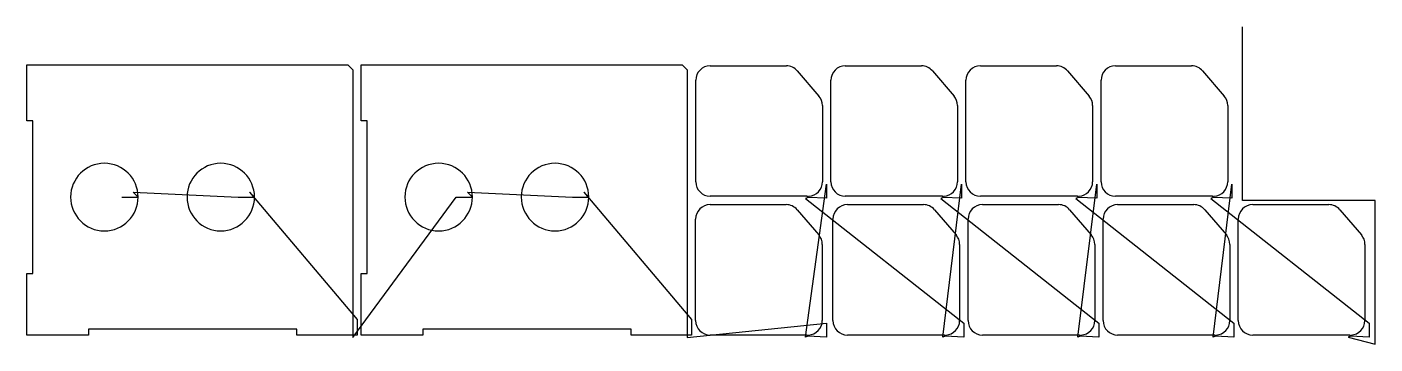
# Model space of a CAD drawing. Header units: metres. Extents: x 954 to 3849, y 1519 to 2200.
import ezdxf

# ---------------------------------------------------------------- set-up
doc = ezdxf.new("R2010")
doc.units = ezdxf.units.M

msp = doc.modelspace()

# ---------------------------------------------------------------- linework, layer by layer
at = {"layer": 'TOOL_0'}
for p, q in [((3564.408, 2199.005), (3564.408, 2200.005)), ((3564.408, 1827.304), (3564.408, 2199.005)), ((953.511, 1998.468), (953.511, 2118.468)), ((953.511, 2118.468), (1642.779, 2118.468)), ((1642.779, 2118.468), (1653.511, 2107.736)), ((1671.513, 1998.47), (1671.513, 2118.47)), ((1671.513, 2118.47), (2360.781, 2118.47)), ((2360.781, 2118.47), (2371.513, 2107.738)), ((2421.057, 2116.597), (2584.559, 2116.597)), ((2711.232, 2116.598), (2874.734, 2116.598)), ((3001.408, 2116.598), (3164.91, 2116.598)), ((3291.583, 2116.598), (3455.085, 2116.598)), ((1653.511, 2107.736), (1653.511, 1538.468)), ((2371.513, 2107.738), (2371.513, 1538.47)), ((2390.057, 1867.597), (2390.057, 2085.597)), ((2608.096, 2105.772), (2654.594, 2051.524)), ((2680.232, 1867.598), (2680.232, 2085.598)), ((2898.271, 2105.773), (2944.769, 2051.525)), ((2970.408, 1867.598), (2970.408, 2085.598)), ((3188.447, 2105.773), (3234.945, 2051.525)), ((3260.583, 1867.598), (3260.583, 2085.598)), ((3478.622, 2105.773), (3525.12, 2051.525)), ((2662.057, 2031.349), (2662.057, 1867.597)), ((2952.232, 2031.35), (2952.232, 1867.598)), ((3242.408, 2031.35), (3242.408, 1867.598)), ((3532.583, 2031.35), (3532.583, 1867.598)), ((966.011, 1998.468), (953.511, 1998.468)), ((966.011, 1670.968), (966.011, 1998.468)), ((1684.013, 1998.47), (1671.513, 1998.47)), ((1684.013, 1670.97), (1684.013, 1998.47)), ((2625.67, 1533.649), (2670.805, 1862.41)), ((2670.805, 1862.41), (2670.805, 1832.229)), ((2920.697, 1533.65), (2960.98, 1862.411)), ((2960.98, 1862.411), (2960.98, 1832.23)), ((3210.872, 1533.65), (3251.156, 1862.411)), ((3251.156, 1862.411), (3251.156, 1832.23)), ((3501.048, 1533.65), (3541.331, 1862.411)), ((3541.331, 1862.411), (3541.331, 1832.23)), ((1157.263, 1834.716), (1192.263, 1834.716)), ((1192.263, 1834.716), (1181.656, 1845.323)), ((1181.656, 1845.323), (1407.262, 1834.717)), ((1407.262, 1834.717), (1442.262, 1834.717)), ((1442.262, 1834.717), (1431.655, 1845.324)), ((1431.655, 1845.324), (1662.635, 1572.024)), ((1653.511, 1533.335), (1875.263, 1834.718)), ((1875.263, 1834.718), (1910.263, 1834.718)), ((1910.263, 1834.718), (1899.656, 1845.325)), ((1899.656, 1845.325), (2125.263, 1834.719)), ((2125.263, 1834.719), (2160.263, 1834.719)), ((2160.263, 1834.719), (2149.656, 1845.326)), ((2149.656, 1845.326), (2380.637, 1572.026)), ((2629.557, 1836.597), (2421.057, 1836.597)), ((2631.089, 1834.015), (2625.975, 1831.727)), ((2625.975, 1831.727), (2965.527, 1564.333)), ((2631.088, 1834.015), (2629.557, 1836.597)), ((2670.805, 1832.229), (2631.088, 1834.015)), ((2632.557, 1836.633), (2631.089, 1834.015)), ((2919.732, 1836.598), (2711.232, 1836.598)), ((2921.264, 1834.016), (2916.15, 1831.728)), ((2916.15, 1831.728), (3255.702, 1564.333)), ((2921.263, 1834.016), (2919.732, 1836.598)), ((2960.98, 1832.23), (2921.263, 1834.016)), ((2922.732, 1836.634), (2921.264, 1834.016)), ((3209.908, 1836.598), (3001.408, 1836.598)), ((3211.44, 1834.016), (3206.326, 1831.728)), ((3206.326, 1831.728), (3545.878, 1564.333)), ((3211.439, 1834.016), (3209.908, 1836.598)), ((3251.156, 1832.23), (3211.439, 1834.016)), ((3212.908, 1836.634), (3211.44, 1834.016)), ((3500.083, 1836.598), (3291.583, 1836.598)), ((3501.615, 1834.016), (3496.501, 1831.728)), ((3496.501, 1831.728), (3836.053, 1564.333)), ((3501.614, 1834.016), (3500.083, 1836.598)), ((3541.331, 1832.23), (3501.614, 1834.016)), ((3503.083, 1836.634), (3501.615, 1834.016)), ((3849.013, 1827.304), (3564.408, 1827.304)), ((3849.013, 1519.222), (3849.013, 1827.304)), ((2420.752, 1818.519), (2584.254, 1818.519)), ((2607.791, 1807.694), (2654.289, 1753.446)), ((2715.779, 1818.52), (2879.281, 1818.52)), ((2902.818, 1807.695), (2949.316, 1753.447)), ((3005.954, 1818.52), (3169.456, 1818.52)), ((3192.993, 1807.695), (3239.491, 1753.447)), ((3296.13, 1818.52), (3459.632, 1818.52)), ((3483.169, 1807.695), (3529.667, 1753.447)), ((3586.305, 1818.52), (3749.807, 1818.52)), ((3773.344, 1807.695), (3819.842, 1753.447)), ((2389.752, 1569.519), (2389.752, 1787.519)), ((2684.779, 1569.52), (2684.779, 1787.52)), ((2974.954, 1569.52), (2974.954, 1787.52)), ((3265.13, 1569.52), (3265.13, 1787.52)), ((3555.305, 1569.52), (3555.305, 1787.52)), ((2661.752, 1733.271), (2661.752, 1569.519)), ((2956.779, 1733.272), (2956.779, 1569.52)), ((3246.954, 1733.272), (3246.954, 1569.52)), ((3537.13, 1733.272), (3537.13, 1569.52)), ((3827.305, 1733.272), (3827.305, 1569.52)), ((953.511, 1538.468), (953.511, 1670.968)), ((953.511, 1670.968), (966.011, 1670.968)), ((1671.513, 1538.47), (1671.513, 1670.97)), ((1671.513, 1670.97), (1684.013, 1670.97)), ((1662.635, 1572.024), (1662.635, 1537.994)), ((2371.513, 1533.337), (2670.5, 1564.332)), ((2380.637, 1572.026), (2380.637, 1537.996)), ((2670.5, 1564.332), (2670.5, 1534.151)), ((2965.527, 1564.333), (2965.527, 1534.152)), ((3255.702, 1564.333), (3255.702, 1534.152)), ((3545.878, 1564.333), (3545.878, 1534.152)), ((3836.053, 1564.333), (3836.053, 1534.152)), ((1086.011, 1538.468), (953.511, 1538.468)), ((1533.511, 1550.968), (1086.011, 1550.968)), ((1086.011, 1550.968), (1086.011, 1538.468)), ((1533.511, 1538.468), (1533.511, 1550.968)), ((1653.511, 1538.468), (1533.511, 1538.468)), ((1662.635, 1537.994), (1653.511, 1538.468)), ((1653.511, 1538.468), (1653.511, 1533.335)), ((1804.013, 1538.47), (1671.513, 1538.47)), ((2251.513, 1550.97), (1804.013, 1550.97)), ((1804.013, 1550.97), (1804.013, 1538.47)), ((2251.513, 1538.47), (2251.513, 1550.97)), ((2371.513, 1538.47), (2251.513, 1538.47)), ((2380.637, 1537.996), (2371.513, 1538.47)), ((2371.513, 1538.47), (2371.513, 1533.337)), ((2629.252, 1538.519), (2420.752, 1538.519)), ((2630.784, 1535.937), (2625.67, 1533.649)), ((2630.783, 1535.937), (2629.252, 1538.519)), ((2670.5, 1534.151), (2630.783, 1535.937)), ((2632.252, 1538.555), (2630.784, 1535.937)), ((2924.279, 1538.52), (2715.779, 1538.52)), ((2925.811, 1535.938), (2920.697, 1533.65)), ((2925.81, 1535.938), (2924.279, 1538.52)), ((2965.527, 1534.152), (2925.81, 1535.938)), ((2927.279, 1538.556), (2925.811, 1535.938)), ((3214.454, 1538.52), (3005.954, 1538.52)), ((3215.986, 1535.938), (3210.872, 1533.65)), ((3215.985, 1535.938), (3214.454, 1538.52)), ((3255.702, 1534.152), (3215.985, 1535.938)), ((3217.454, 1538.556), (3215.986, 1535.938)), ((3504.63, 1538.52), (3296.13, 1538.52)), ((3506.162, 1535.938), (3501.048, 1533.65)), ((3506.161, 1535.938), (3504.63, 1538.52)), ((3545.878, 1534.152), (3506.161, 1535.938)), ((3507.63, 1538.556), (3506.162, 1535.938)), ((3794.805, 1538.52), (3586.305, 1538.52)), ((3796.337, 1535.938), (3791.223, 1533.65)), ((3796.336, 1535.938), (3794.805, 1538.52)), ((3836.053, 1534.152), (3796.336, 1535.938)), ((3797.805, 1538.556), (3796.337, 1535.938)), ((3791.223, 1533.65), (3849.013, 1519.222))]:
    msp.add_line(p, q, dxfattribs=at)
for centre, radius, start, end in [((2421.057, 2085.597), 31, 90, 180), ((2584.538, 2085.551), 31.046, 40.641129, 89.961244), ((2711.232, 2085.598), 31, 90, 180), ((2874.713, 2085.552), 31.046, 40.641129, 89.961244), ((3001.408, 2085.598), 31, 90, 180), ((3164.889, 2085.552), 31.046, 40.641129, 89.961244), ((3291.583, 2085.598), 31, 90, 180), ((3455.064, 2085.552), 31.046, 40.641129, 89.961244), ((2631.057, 2031.349), 31, 0, 40.601896), ((2921.232, 2031.35), 31, 0, 40.601896), ((3211.408, 2031.35), 31, 0, 40.601896), ((3501.583, 2031.35), 31, 0, 40.601896), ((1119.763, 1834.716), 72.5, 0, 180), ((1369.762, 1834.717), 72.5, 0, 180), ((1837.763, 1834.718), 72.5, 0, 180), ((2087.763, 1834.719), 72.5, 0, 180), ((2421.057, 1867.597), 31, 180, 270), ((2631.057, 1867.597), 31, 272.773432, 0), ((2711.232, 1867.598), 31, 180, 270), ((2921.232, 1867.598), 31, 272.773432, 0), ((3001.408, 1867.598), 31, 180, 270), ((3211.408, 1867.598), 31, 272.773432, 0), ((3291.583, 1867.598), 31, 180, 270), ((3501.583, 1867.598), 31, 272.773432, 0), ((1119.763, 1834.716), 72.5, 180, 0), ((1369.762, 1834.717), 72.5, 180, 0), ((1837.763, 1834.718), 72.5, 180, 0), ((2087.763, 1834.719), 72.5, 180, 0), ((2420.752, 1787.519), 31, 90, 180), ((2584.233, 1787.473), 31.046, 40.641129, 89.961244), ((2715.779, 1787.52), 31, 90, 180), ((2879.26, 1787.474), 31.046, 40.641129, 89.961244), ((3005.954, 1787.52), 31, 90, 180), ((3169.435, 1787.474), 31.046, 40.641129, 89.961244), ((3296.13, 1787.52), 31, 90, 180), ((3459.611, 1787.474), 31.046, 40.641129, 89.961244), ((3586.305, 1787.52), 31, 90, 180), ((3749.786, 1787.474), 31.046, 40.641129, 89.961244), ((2630.752, 1733.271), 31, 0, 40.601896), ((2925.779, 1733.272), 31, 0, 40.601896), ((3215.954, 1733.272), 31, 0, 40.601896), ((3506.13, 1733.272), 31, 0, 40.601896), ((3796.305, 1733.272), 31, 0, 40.601896), ((2420.752, 1569.519), 31, 180, 270), ((2630.752, 1569.519), 31, 272.773432, 0), ((2715.779, 1569.52), 31, 180, 270), ((2925.779, 1569.52), 31, 272.773432, 0), ((3005.954, 1569.52), 31, 180, 270), ((3215.954, 1569.52), 31, 272.773432, 0), ((3296.13, 1569.52), 31, 180, 270), ((3506.13, 1569.52), 31, 272.773432, 0), ((3586.305, 1569.52), 31, 180, 270), ((3796.305, 1569.52), 31, 272.773432, 0)]:
    msp.add_arc(centre, radius, start, end, dxfattribs=at)

doc.saveas('drawing.dxf')
